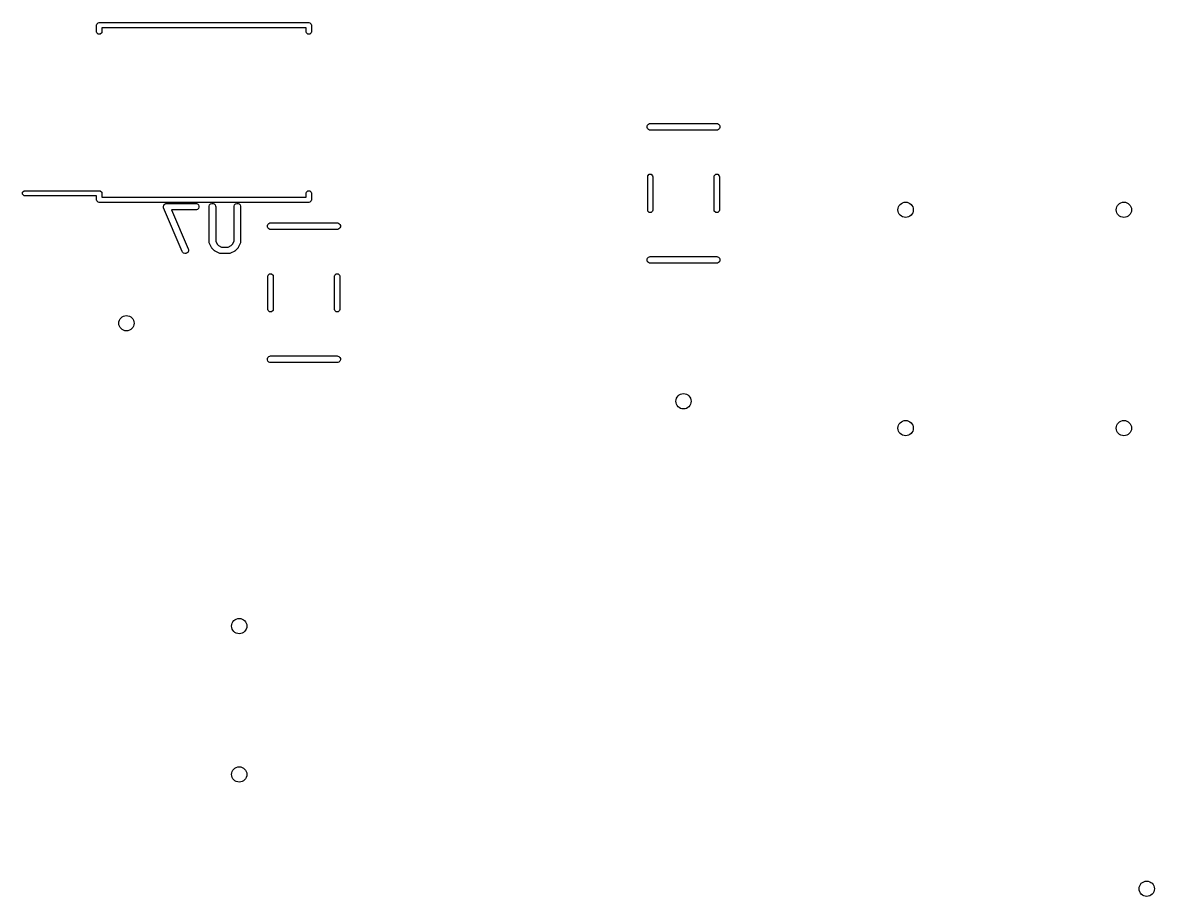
# Model space of a CAD drawing. Extents: x 0.39 to 2.96, y 0.39 to 3.71.
# Drawn here: x 1.786 to 2.807, y 0.393 to 1.181 of the extents above; entities that cross this region are included whole.
import ezdxf

# ---------------------------------------------------------------- set-up
doc = ezdxf.new("R2010")
doc.units = 0
doc.header["$MEASUREMENT"] = 0
doc.layers.add('BLACK', color=7, linetype='CONTINUOUS')

msp = doc.modelspace()

# ---------------------------------------------------------------- linework, layer by layer
at = {"layer": 'BLACK', "linetype": 'CONTINUOUS'}
for p, q in [((1.8531, 1.1787), (1.8533, 1.1796)), ((1.8531, 1.1728), (1.8531, 1.1787)), ((1.8533, 1.1796), (1.8546, 1.1809)), ((1.8546, 1.1809), (1.8555, 1.1811)), ((1.8555, 1.1811), (2.0445, 1.1811)), ((2.0421, 1.1764), (1.8579, 1.1764)), ((1.8579, 1.1764), (1.8579, 1.1728)), ((2.0421, 1.1728), (2.0421, 1.1764)), ((2.0445, 1.1811), (2.0454, 1.1809)), ((2.0454, 1.1809), (2.0467, 1.1796)), ((2.0467, 1.1796), (2.0469, 1.1787)), ((2.0469, 1.1787), (2.0469, 1.1728)), ((1.8533, 1.1719), (1.8531, 1.1728)), ((1.8546, 1.1707), (1.8533, 1.1719)), ((1.8564, 1.1707), (1.8546, 1.1707)), ((1.8577, 1.1719), (1.8564, 1.1707)), ((1.8579, 1.1728), (1.8577, 1.1719)), ((2.0423, 1.1719), (2.0421, 1.1728)), ((2.0436, 1.1707), (2.0423, 1.1719)), ((2.0454, 1.1707), (2.0436, 1.1707)), ((2.0467, 1.1719), (2.0454, 1.1707)), ((2.0469, 1.1728), (2.0467, 1.1719)), ((2.3494, 1.0877), (2.3499, 1.0887)), ((2.3494, 1.0865), (2.3494, 1.0877)), ((2.3499, 1.0855), (2.3494, 1.0865)), ((2.3499, 1.0887), (2.3507, 1.0896)), ((2.3507, 1.0847), (2.3499, 1.0855)), ((2.3507, 1.0896), (2.3517, 1.09)), ((2.3517, 1.0842), (2.3507, 1.0847)), ((2.3517, 1.09), (2.3523, 1.0901)), ((2.3523, 1.0842), (2.3517, 1.0842)), ((2.3523, 1.0901), (2.4123, 1.0901)), ((2.4123, 1.0842), (2.3523, 1.0842)), ((2.4123, 1.0901), (2.4129, 1.09)), ((2.4129, 1.0842), (2.4123, 1.0842)), ((2.4129, 1.09), (2.414, 1.0896)), ((2.414, 1.0847), (2.4129, 1.0842)), ((2.414, 1.0896), (2.4148, 1.0887)), ((2.4148, 1.0855), (2.414, 1.0847)), ((2.4148, 1.0887), (2.4152, 1.0877)), ((2.4152, 1.0865), (2.4148, 1.0855)), ((2.4152, 1.0877), (2.4152, 1.0865)), ((2.35, 1.0421), (2.3501, 1.043)), ((2.35, 1.0121), (2.35, 1.0421)), ((2.3501, 1.043), (2.3514, 1.0443)), ((2.3514, 1.0443), (2.3532, 1.0443)), ((2.3532, 1.0443), (2.3545, 1.043)), ((2.3545, 1.043), (2.3547, 1.0421)), ((2.3547, 1.0421), (2.3547, 1.0121)), ((2.41, 1.0421), (2.4101, 1.043)), ((2.41, 1.0121), (2.41, 1.0421)), ((2.4101, 1.043), (2.4114, 1.0443)), ((2.4114, 1.0443), (2.4132, 1.0443)), ((2.4132, 1.0443), (2.4145, 1.043)), ((2.4145, 1.043), (2.4147, 1.0421)), ((2.4147, 1.0421), (2.4147, 1.0121)), ((1.7864, 1.0281), (1.7877, 1.0293)), ((1.7864, 1.0263), (1.7864, 1.0281)), ((1.7877, 1.025), (1.7864, 1.0263)), ((1.7877, 1.0293), (1.7886, 1.0295)), ((1.7886, 1.0248), (1.7877, 1.025)), ((1.7886, 1.0295), (1.8555, 1.0295)), ((1.8531, 1.0248), (1.7886, 1.0248)), ((1.8531, 1.0213), (1.8531, 1.0248)), ((1.8533, 1.0204), (1.8531, 1.0213)), ((1.8555, 1.0295), (1.8564, 1.0293)), ((1.8564, 1.0293), (1.8577, 1.0281)), ((1.8577, 1.0281), (1.8579, 1.0272)), ((1.8579, 1.0272), (1.8579, 1.0236)), ((1.8579, 1.0236), (2.0421, 1.0236)), ((2.0421, 1.0272), (2.0423, 1.0281)), ((2.0421, 1.0236), (2.0421, 1.0272)), ((2.0423, 1.0281), (2.0436, 1.0293)), ((2.0436, 1.0293), (2.0454, 1.0293)), ((2.0454, 1.0293), (2.0467, 1.0281)), ((2.0467, 1.0281), (2.0469, 1.0272)), ((2.0469, 1.0213), (2.0467, 1.0204)), ((2.0469, 1.0272), (2.0469, 1.0213)), ((1.8546, 1.0191), (1.8533, 1.0204)), ((1.8555, 1.0189), (1.8546, 1.0191)), ((2.0445, 1.0189), (1.8555, 1.0189)), ((1.9134, 1.0157), (1.9136, 1.0163)), ((1.9134, 1.0151), (1.9134, 1.0157)), ((1.9134, 1.0157), (1.9134, 1.0157)), ((1.9134, 1.0157), (1.9134, 1.0157)), ((1.9134, 1.0146), (1.9134, 1.0151)), ((1.9135, 1.014), (1.9134, 1.0146)), ((1.9134, 1.0146), (1.9134, 1.0146)), ((1.9134, 1.0146), (1.9134, 1.0146)), ((1.9304, 0.9746), (1.9135, 1.014)), ((1.9136, 1.0163), (1.9138, 1.0168)), ((1.9138, 1.0168), (1.9142, 1.0172)), ((1.9138, 1.0168), (1.9138, 1.0168)), ((1.9138, 1.0168), (1.9138, 1.0168)), ((1.9142, 1.0172), (1.9146, 1.0176)), ((1.9146, 1.0176), (1.9151, 1.0178)), ((1.9146, 1.0176), (1.9146, 1.0176)), ((1.9146, 1.0176), (1.9146, 1.0176)), ((1.9151, 1.0178), (1.9156, 1.0181)), ((1.9156, 1.0181), (1.9157, 1.0181)), ((1.9157, 1.0181), (1.9157, 1.0181)), ((1.9157, 1.0181), (1.9163, 1.0181)), ((1.9163, 1.0181), (1.9425, 1.0181)), ((1.9425, 1.0122), (1.9207, 1.0122)), ((1.9207, 1.0122), (1.9358, 0.977)), ((1.9425, 1.0181), (1.9431, 1.0181)), ((1.9431, 1.0123), (1.9425, 1.0122)), ((1.9431, 1.0181), (1.9441, 1.0176)), ((1.9441, 1.0127), (1.9431, 1.0123)), ((1.9441, 1.0176), (1.945, 1.0168)), ((1.945, 1.0135), (1.9441, 1.0127)), ((1.945, 1.0168), (1.9454, 1.0157)), ((1.9454, 1.0146), (1.945, 1.0135)), ((1.9454, 1.0157), (1.9454, 1.0146)), ((1.9545, 1.0152), (1.9546, 1.0157)), ((1.9545, 0.9833), (1.9545, 1.0152)), ((1.9546, 1.0157), (1.955, 1.0168)), ((1.955, 1.0168), (1.9559, 1.0176)), ((1.9559, 1.0176), (1.9569, 1.0181)), ((1.9569, 1.0181), (1.9581, 1.0181)), ((1.9581, 1.0181), (1.9591, 1.0176)), ((1.9591, 1.0176), (1.96, 1.0168)), ((1.96, 1.0168), (1.9604, 1.0157)), ((1.9604, 1.0157), (1.9605, 1.0152)), ((1.9605, 1.0152), (1.9605, 0.984)), ((1.977, 1.0152), (1.9771, 1.0157)), ((1.977, 0.984), (1.977, 1.0152)), ((1.9771, 1.0157), (1.9775, 1.0168)), ((1.9775, 1.0168), (1.9784, 1.0176)), ((1.9784, 1.0176), (1.9794, 1.0181)), ((1.9794, 1.0181), (1.9806, 1.0181)), ((1.9806, 1.0181), (1.9816, 1.0176)), ((1.9816, 1.0176), (1.9825, 1.0168)), ((1.9825, 1.0168), (1.9829, 1.0157)), ((1.9829, 1.0157), (1.9829, 1.0152)), ((1.9829, 1.0152), (1.9829, 0.9833)), ((2.0454, 1.0191), (2.0445, 1.0189)), ((2.0467, 1.0204), (2.0454, 1.0191)), ((2.3501, 1.0112), (2.35, 1.0121)), ((2.3514, 1.0099), (2.3501, 1.0112)), ((2.3545, 1.0112), (2.3532, 1.0099)), ((2.3547, 1.0121), (2.3545, 1.0112)), ((2.4101, 1.0112), (2.41, 1.0121)), ((2.4114, 1.0099), (2.4101, 1.0112)), ((2.4145, 1.0112), (2.4132, 1.0099)), ((2.4147, 1.0121), (2.4145, 1.0112)), ((2.0084, 1), (2.0094, 1.0004)), ((2.0094, 1.0004), (2.01, 1.0005)), ((2.01, 1.0005), (2.07, 1.0005)), ((2.07, 1.0005), (2.0706, 1.0004)), ((2.0706, 1.0004), (2.0716, 1)), ((2.3532, 1.0099), (2.3514, 1.0099)), ((2.4132, 1.0099), (2.4114, 1.0099)), ((2.0071, 0.9981), (2.0075, 0.9991)), ((2.0071, 0.9969), (2.0071, 0.9981)), ((2.0075, 0.9959), (2.0071, 0.9969)), ((2.0075, 0.9991), (2.0084, 1)), ((2.0084, 0.995), (2.0075, 0.9959)), ((2.0094, 0.9946), (2.0084, 0.995)), ((2.01, 0.9945), (2.0094, 0.9946)), ((2.07, 0.9945), (2.01, 0.9945)), ((2.0706, 0.9946), (2.07, 0.9945)), ((2.0716, 0.995), (2.0706, 0.9946)), ((2.0716, 1), (2.0725, 0.9991)), ((2.0725, 0.9959), (2.0716, 0.995)), ((2.0725, 0.9991), (2.0729, 0.9981)), ((2.0729, 0.9969), (2.0725, 0.9959)), ((2.0729, 0.9981), (2.0729, 0.9969)), ((1.9546, 0.9827), (1.9545, 0.9833)), ((1.9546, 0.9826), (1.9546, 0.9827)), ((1.9547, 0.9825), (1.9546, 0.9826)), ((1.9549, 0.982), (1.9547, 0.9825)), ((1.9567, 0.9782), (1.9549, 0.982)), ((1.9605, 0.984), (1.9618, 0.9813)), ((1.9618, 0.9813), (1.963, 0.9801)), ((1.963, 0.9801), (1.9657, 0.9787)), ((1.9718, 0.9787), (1.9745, 0.9801)), ((1.9745, 0.9801), (1.9757, 0.9813)), ((1.9757, 0.9813), (1.977, 0.984)), ((1.9826, 0.982), (1.9808, 0.9782)), ((1.9828, 0.9825), (1.9826, 0.982)), ((1.9829, 0.9826), (1.9828, 0.9825)), ((1.9829, 0.9833), (1.9829, 0.9827)), ((1.9829, 0.9827), (1.9829, 0.9826)), ((1.9307, 0.9741), (1.9304, 0.9746)), ((1.9315, 0.9733), (1.9307, 0.9741)), ((1.9326, 0.9729), (1.9315, 0.9733)), ((1.9337, 0.9729), (1.9326, 0.9729)), ((1.9348, 0.9734), (1.9337, 0.9729)), ((1.9356, 0.9742), (1.9348, 0.9734)), ((1.936, 0.9753), (1.9356, 0.9742)), ((1.9358, 0.977), (1.936, 0.9764)), ((1.936, 0.9764), (1.936, 0.9753)), ((1.9569, 0.978), (1.9567, 0.9782)), ((1.9569, 0.9779), (1.9569, 0.978)), ((1.957, 0.9778), (1.9569, 0.9779)), ((1.957, 0.9777), (1.957, 0.9778)), ((1.9571, 0.9777), (1.957, 0.9777)), ((1.9573, 0.9775), (1.9571, 0.9777)), ((1.9592, 0.9756), (1.9573, 0.9775)), ((1.9594, 0.9754), (1.9592, 0.9756)), ((1.9594, 0.9753), (1.9594, 0.9754)), ((1.9595, 0.9753), (1.9594, 0.9753)), ((1.9596, 0.9752), (1.9595, 0.9753)), ((1.9597, 0.9752), (1.9596, 0.9752)), ((1.9599, 0.975), (1.9597, 0.9752)), ((1.9637, 0.9732), (1.9599, 0.975)), ((1.9642, 0.9729), (1.9637, 0.9732)), ((1.9643, 0.9729), (1.9642, 0.9729)), ((1.9644, 0.9729), (1.9643, 0.9729)), ((1.965, 0.9728), (1.9644, 0.9729)), ((1.9725, 0.9728), (1.965, 0.9728)), ((1.9657, 0.9787), (1.9718, 0.9787)), ((1.9731, 0.9729), (1.9725, 0.9728)), ((1.9732, 0.9729), (1.9731, 0.9729)), ((1.9733, 0.9729), (1.9732, 0.9729)), ((1.9738, 0.9732), (1.9733, 0.9729)), ((1.9776, 0.975), (1.9738, 0.9732)), ((1.9778, 0.9752), (1.9776, 0.975)), ((1.9779, 0.9752), (1.9778, 0.9752)), ((1.978, 0.9753), (1.9779, 0.9752)), ((1.9781, 0.9753), (1.978, 0.9753)), ((1.9783, 0.9756), (1.9781, 0.9754)), ((1.9781, 0.9754), (1.9781, 0.9753)), ((1.9802, 0.9775), (1.9783, 0.9756)), ((1.9804, 0.9777), (1.9802, 0.9775)), ((1.9805, 0.9777), (1.9804, 0.9777)), ((1.9806, 0.9779), (1.9805, 0.9778)), ((1.9805, 0.9778), (1.9805, 0.9777)), ((1.9808, 0.9782), (1.9806, 0.978)), ((1.9806, 0.978), (1.9806, 0.9779)), ((2.3499, 0.9687), (2.3507, 0.9696)), ((2.3507, 0.9696), (2.3517, 0.97)), ((2.3517, 0.97), (2.3523, 0.9701)), ((2.3523, 0.9701), (2.4123, 0.9701)), ((2.4123, 0.9701), (2.4129, 0.97)), ((2.4129, 0.97), (2.414, 0.9696)), ((2.414, 0.9696), (2.4148, 0.9687)), ((2.3494, 0.9677), (2.3499, 0.9687)), ((2.3494, 0.9665), (2.3494, 0.9677)), ((2.3499, 0.9655), (2.3494, 0.9665)), ((2.3507, 0.9647), (2.3499, 0.9655)), ((2.3517, 0.9642), (2.3507, 0.9647)), ((2.3523, 0.9642), (2.3517, 0.9642)), ((2.4123, 0.9642), (2.3523, 0.9642)), ((2.4129, 0.9642), (2.4123, 0.9642)), ((2.414, 0.9647), (2.4129, 0.9642)), ((2.4148, 0.9655), (2.414, 0.9647)), ((2.4148, 0.9687), (2.4152, 0.9677)), ((2.4152, 0.9665), (2.4148, 0.9655)), ((2.4152, 0.9677), (2.4152, 0.9665)), ((2.0076, 0.9525), (2.0078, 0.9534)), ((2.0076, 0.9225), (2.0076, 0.9525)), ((2.0078, 0.9534), (2.0091, 0.9547)), ((2.0091, 0.9547), (2.0109, 0.9547)), ((2.0109, 0.9547), (2.0122, 0.9534)), ((2.0122, 0.9534), (2.0124, 0.9525)), ((2.0124, 0.9525), (2.0124, 0.9225)), ((2.0676, 0.9525), (2.0678, 0.9534)), ((2.0676, 0.9225), (2.0676, 0.9525)), ((2.0678, 0.9534), (2.0691, 0.9547)), ((2.0691, 0.9547), (2.0709, 0.9547)), ((2.0709, 0.9547), (2.0722, 0.9534)), ((2.0722, 0.9534), (2.0724, 0.9525)), ((2.0724, 0.9525), (2.0724, 0.9225)), ((2.0078, 0.9216), (2.0076, 0.9225)), ((2.0091, 0.9203), (2.0078, 0.9216)), ((2.0109, 0.9203), (2.0091, 0.9203)), ((2.0122, 0.9216), (2.0109, 0.9203)), ((2.0124, 0.9225), (2.0122, 0.9216)), ((2.0678, 0.9216), (2.0676, 0.9225)), ((2.0691, 0.9203), (2.0678, 0.9216)), ((2.0709, 0.9203), (2.0691, 0.9203)), ((2.0722, 0.9216), (2.0709, 0.9203)), ((2.0724, 0.9225), (2.0722, 0.9216)), ((2.0071, 0.8781), (2.0075, 0.8791)), ((2.0071, 0.8769), (2.0071, 0.8781)), ((2.0075, 0.8791), (2.0084, 0.88)), ((2.0084, 0.88), (2.0094, 0.8804)), ((2.0094, 0.8804), (2.01, 0.8805)), ((2.01, 0.8805), (2.07, 0.8805)), ((2.07, 0.8805), (2.0706, 0.8804)), ((2.0706, 0.8804), (2.0716, 0.88)), ((2.0716, 0.88), (2.0725, 0.8791)), ((2.0725, 0.8791), (2.0729, 0.8781)), ((2.0729, 0.8781), (2.0729, 0.8769)), ((2.0075, 0.8759), (2.0071, 0.8769)), ((2.0084, 0.875), (2.0075, 0.8759)), ((2.0094, 0.8746), (2.0084, 0.875)), ((2.01, 0.8745), (2.0094, 0.8746)), ((2.07, 0.8745), (2.01, 0.8745)), ((2.0706, 0.8746), (2.07, 0.8745)), ((2.0716, 0.875), (2.0706, 0.8746)), ((2.0725, 0.8759), (2.0716, 0.875)), ((2.0729, 0.8769), (2.0725, 0.8759))]:
    msp.add_line(p, q, dxfattribs=at)
at = {"layer": 'BLACK'}
for centre in [(2.5826, 1.0123), (2.5826, 1.0123), (2.7794, 1.0123), (2.7794, 1.0123), (1.88, 0.91), (1.88, 0.91), (2.3823, 0.8396), (2.3823, 0.8396), (2.5826, 0.8154), (2.5826, 0.8154), (2.7794, 0.8154), (2.7794, 0.8154), (1.9817, 0.6369), (1.9817, 0.6369), (1.9817, 0.5031), (1.9817, 0.5031), (2.8, 0.4), (2.8, 0.4)]:
    msp.add_circle(centre, 0.00689, dxfattribs=at)

doc.saveas('drawing.dxf')
